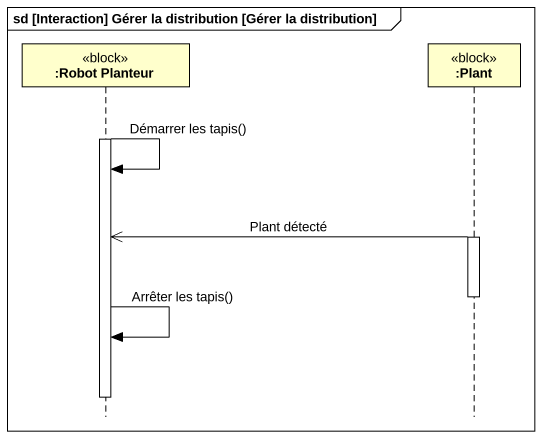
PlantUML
@startuml
mainframe sd [Interaction] Gérer la distribution [Gérer la distribution]
hide footbox
participant ":Robot Planteur" as Robot_Planteur <<block>>
participant ":Plant" as Plant <<block>>

activate Robot_Planteur
Robot_Planteur -> Robot_Planteur : Démarrer les tapis()
activate Plant
Plant ->> Robot_Planteur : Plant détecté
deactivate Plant
Robot_Planteur -> Robot_Planteur : Arrêter les tapis()
deactivate Robot_Planteur
@enduml
